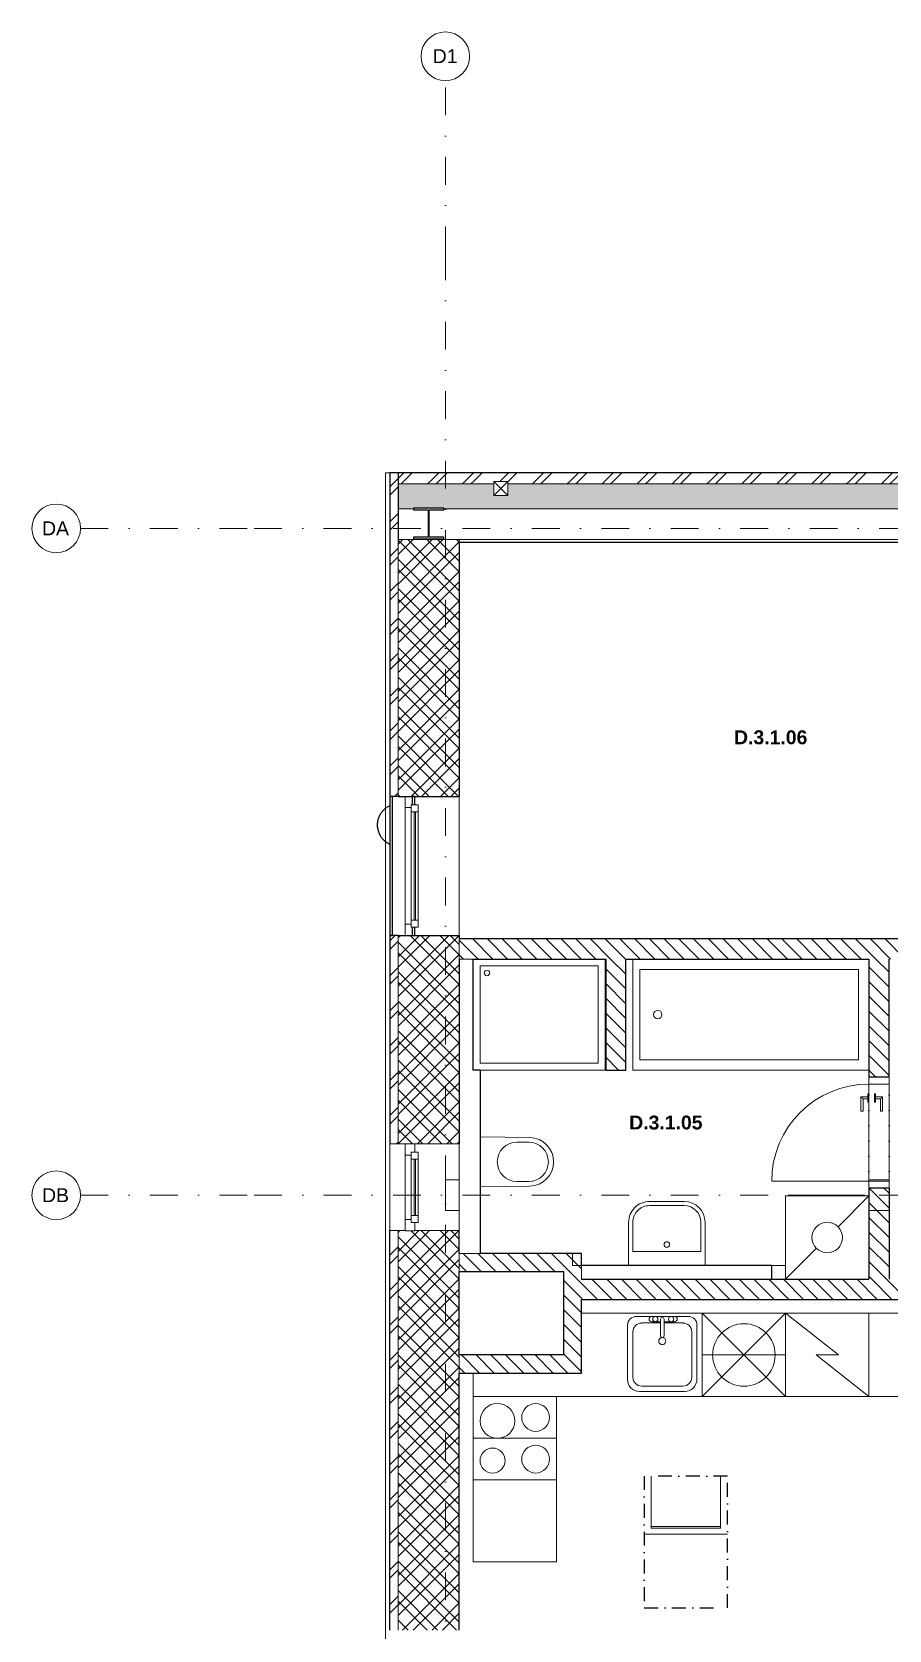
# Model space of a CAD drawing. Header units: millimetres. Extents: x -8379 to 24704, y 54514 to 72403.
# Drawn here: x -8379 to -2207, y 60900 to 72403 of the extents above; entities that cross this region are included whole.
import ezdxf

# ---------------------------------------------------------------- set-up
doc = ezdxf.new("R2010")
doc.units = ezdxf.units.MM
for name, pattern in [('HA_DashDot_10mm-S3mm', [500, 200, -150, 0, -150]), ('HA_DashDot_2_2mm-S0_6mm', [110, 50, -30, 0, -30]), ('HA_DashDot_4mm-S1mm', [200, 100, -50, 0, -50])]:
    doc.linetypes.add(name, pattern=pattern)
for name, color, linetype, lineweight in [('-UNDERLAY_A-CLNG-____-OTLN', 252, 'Continuous', 9), ('-UNDERLAY_A-FLOR-____-OVHD', 252, 'HA_DashDot_4mm-S1mm', 25), ('-UNDERLAY_A-GLAZ-____-OTLN', 252, 'Continuous', 5), ('-UNDERLAY_A-ROOF-____-OTLN', 252, 'Continuous', 9), ('-UNDERLAY_S-BEAM-____-OTLN', 252, 'Continuous', 9), ('A-AREA-____-IDEN', 252, 'Continuous', 9), ('A-DOOR-____-MCUT', 252, 'HA_DashDot_2_2mm-S0_6mm', 9), ('A-DOOR-____-OTLN', 252, 'Continuous', 9), ('A-DOOR-FRAM-MCUT', 252, 'Continuous', 9), ('A-FLOR-HRAL-MCUT', 252, 'Continuous', 25), ('A-FLOR-HRAL-OTLN', 252, 'Continuous', 9), ('A-GENM-____-OTLN', 252, 'Continuous', 9), ('A-GLAZ-____-MCUT', 252, 'Continuous', 5), ('A-GLAZ-____-OTLN', 252, 'Continuous', 5), ('A-WALL-____-MCUT', 252, 'Continuous', 9), ('A-WALL-____-OTLN', 252, 'Continuous', 9), ('A-WALL-____-PATT', 252, 'Continuous', 25), ('E-ELEC-FIXT-OTLN', 252, 'Continuous', 9), ('I-WALL-____-MCUT', 252, 'Continuous', 25), ('I-WALL-____-OTLN', 252, 'Continuous', 9), ('M-HVAC-DUCT-OTLN', 252, 'Continuous', 9), ('P-SANR-FIXT-OTLN', 252, 'Continuous', 9), ('Q-CASE-____-OTLN', 252, 'Continuous', 9), ('Q-SPCQ-____-OTLN', 252, 'Continuous', 9), ('S-COLS-____-MCUT', 252, 'Continuous', 25), ('S-COLS-____-OTLN', 252, 'Continuous', 9), ('S-GRID-____-IDEN', 252, 'Continuous', 9), ('S-GRID-____-OTLN', 252, 'Continuous', 5)]:
    doc.layers.add(name, color=color, linetype=linetype, lineweight=lineweight)
doc.styles.add('Arial', font='arial.ttf', dxfattribs={"height": 100})
doc.styles.add('Arial_B', font='arialbd.ttf', dxfattribs={"height": 100})
pattern_1 = [(45, (0, 0), (-125.7236, 125.7236), []), (45, (0, 190.5), (-125.7236, 125.7236), [])]
pattern_2 = [(135, (0, 0), (-53.03301, -53.03301), [])]

# ---------------------------------------------------------------- blocks, each defined once
blk = doc.blocks.new('HA_SFR_Steel_H - HEB 220-1380439-UDL_3NP-D')
at = {"layer": '-UNDERLAY_S-BEAM-____-OTLN'}
for p, q in [((-13650, 110), (-13650, -110)), ((-13550, 110), (-13650, 110)), ((-10455, 110), (-10600, 110)), ((-13550, -110), (-13650, -110)), ((-10455, -110), (-10600, -110))]:
    blk.add_line(p, q, dxfattribs=at)
blk = doc.blocks.new('HA_WD_Roof_Generic _1_ - 600_600-1432065-UDL_3NP-D')
at = {"layer": '-UNDERLAY_A-GLAZ-____-OTLN'}
for p, q in [((19562, 61633), (19562, 62008)), ((20062, 62008), (20062, 61633)), ((19512, 61591), (20112, 61591)), ((20062, 61644), (19562, 61644)), ((20062, 61633), (19562, 61633))]:
    blk.add_line(p, q, dxfattribs=at)
blk = doc.blocks.new('HA_GM_Shaft_Rectangle - Default-1483609-UDL_3NP-D')
at = {"layer": 'A-GENM-____-OTLN'}
for p, q in [((0, -600), (0, 0)), ((0, 0), (750, 0)), ((750, 0), (750, -600)), ((750, -600), (0, -600))]:
    blk.add_line(p, q, dxfattribs=at)
blk = doc.blocks.new('HA_sCO_Generic_H - HEB 220-1380196-UDL_3NP-D')
at = {"layer": 'S-COLS-____-MCUT'}
for p, q in [((110, 110), (-110, 110)), ((-110, 110), (-110, 99)), ((-110, 99), (-3.25, 99)), ((-3.25, 99), (-3.25, -99)), ((3.25, -99), (3.25, 99)), ((3.25, 99), (110, 99)), ((110, 99), (110, 110)), ((-110, -99), (-110, -110)), ((-3.25, -99), (-110, -99)), ((-110, -110), (110, -110)), ((110, -99), (3.25, -99)), ((110, -110), (110, -99))]:
    blk.add_line(p, q, dxfattribs=at)
blk = doc.blocks.new('HA_WD_SinglePanel - 1000x2100-1388051-UDL_3NP-D')
at = {"layer": 'A-GLAZ-____-MCUT'}
for p, q in [((-420, 170), (-500, 170)), ((-440, 75), (-440, 125)), ((-440, 125), (-390, 125)), ((-420, 125), (-420, 170)), ((-390, 125), (-390, 75)), ((390, 75), (390, 125)), ((390, 125), (440, 125)), ((500, 170), (420, 170)), ((420, 170), (420, 125)), ((440, 125), (440, 75)), ((-390, 75), (-440, 75)), ((390, 105), (-390, 105)), ((390, 95), (-390, 95)), ((440, 75), (390, 75))]:
    blk.add_line(p, q, dxfattribs=at)
at = {"layer": 'A-GLAZ-____-OTLN'}
for p, q in [((440, 125), (-440, 125)), ((-440, 75), (-440, 125)), ((420, 170), (-420, 170)), ((390, 125), (-390, 125)), ((440, 125), (440, 75)), ((-440, 75), (440, 75)), ((390, 75), (-390, 75))]:
    blk.add_line(p, q, dxfattribs=at)
blk = doc.blocks.new('HA_WD_SinglePanel - 625x1000-1388367-UDL_3NP-D')
at = {"layer": 'A-GLAZ-____-MCUT'}
for p, q in [((-313, 170), (-313, 100)), ((-233, 170), (-313, 170)), ((-253, 75), (-253, 125)), ((-253, 125), (-203, 125)), ((-233, 125), (-233, 170)), ((-203, 125), (-203, 75)), ((202, 75), (202, 125)), ((202, 125), (252, 125)), ((312, 170), (232, 170)), ((232, 170), (232, 125)), ((252, 125), (252, 75)), ((312, 100), (312, 170)), ((-313, 100), (-253, 100)), ((-203, 75), (-253, 75)), ((202, 105), (-203, 105)), ((202, 95), (-203, 95)), ((252, 75), (202, 75)), ((252, 100), (312, 100))]:
    blk.add_line(p, q, dxfattribs=at)
at = {"layer": 'A-GLAZ-____-OTLN'}
for p, q in [((252, 125), (-253, 125)), ((-253, 75), (-253, 125)), ((232, 170), (-233, 170)), ((202, 125), (-203, 125)), ((252, 125), (252, 75)), ((-253, 75), (252, 75)), ((202, 75), (-203, 75))]:
    blk.add_line(p, q, dxfattribs=at)
blk = doc.blocks.new('HA_DR_Single_Swing_Solid - In_700x2100-1516377-UDL_3NP-D')
at = {"layer": 'A-DOOR-____-MCUT'}
for p, q in [((-350, 72), (350, 72)), ((-350, -73), (350, -73))]:
    blk.add_line(p, q, dxfattribs=at)
at = {"layer": 'A-DOOR-____-OTLN'}
for p, q in [((-258, 25), (-258, -25)), ((-155, 25), (-258, 25)), ((-243, -25), (-243, 10)), ((-243, 10), (-155, 10)), ((-155, 25), (-155, 10)), ((-280, -25), (-220, -25)), ((-280, -25), (-280, -33)), ((-220, -33), (-280, -33)), ((-280, -73), (-220, -73)), ((-280, -73), (-280, -81)), ((-220, -81), (-280, -81)), ((-258, -81), (-258, -130)), ((-243, -115), (-243, -81)), ((-155, -115), (-243, -115)), ((-220, -33), (-220, -25)), ((-220, -81), (-220, -73)), ((-155, -115), (-155, -130)), ((-258, -130), (-155, -130))]:
    blk.add_line(p, q, dxfattribs=at)
at = {"layer": 'A-DOOR-____-OTLN', "lineweight": 5}
blk.add_line((350, -773), (350, -73), dxfattribs=at)
blk.add_arc((350, -73), 700, 180, 270, dxfattribs=at)
at = {"layer": 'A-DOOR-____-OTLN'}
for points in [[(-243, 10), (-243, 10), (-243, 10), (-243, 11), (-243, 11), (-244, 11), (-244, 12), (-245, 12), (-245, 13), (-246, 14), (-247, 14), (-247, 15), (-248, 15), (-248, 16), (-249, 16), (-249, 17), (-250, 17), (-250, 18), (-250, 18), (-251, 18), (-251, 19), (-252, 19), (-252, 20), (-253, 20), (-253, 21), (-254, 21), (-254, 22), (-255, 22), (-255, 23), (-256, 23), (-256, 24), (-257, 24), (-257, 24), (-257, 25), (-258, 25), (-258, 25)], [(-258, -130), (-258, -130), (-257, -130), (-257, -129), (-257, -129), (-256, -129), (-256, -128), (-255, -128), (-255, -127), (-254, -126), (-253, -126), (-253, -125), (-252, -125), (-252, -124), (-251, -124), (-251, -123), (-250, -123), (-250, -122), (-250, -122), (-249, -122), (-249, -121), (-248, -121), (-248, -120), (-247, -120), (-247, -119), (-246, -119), (-246, -118), (-245, -118), (-245, -117), (-244, -117), (-244, -116), (-243, -116), (-243, -116), (-243, -115), (-243, -115), (-243, -115)]]:
    blk.add_open_spline(points, degree=3, knots=[0, 0, 0, 0, 0.083333, 0.125, 0.166667, 0.208333, 0.229167, 0.25, 0.291667, 0.333333, 0.354167, 0.375, 0.395833, 0.416667, 0.4375, 0.458333, 0.479167, 0.5, 0.520833, 0.541667, 0.5625, 0.583333, 0.604167, 0.625, 0.645833, 0.666667, 0.6875, 0.708333, 0.75, 0.770833, 0.791667, 0.833333, 0.875, 0.916667, 1, 1, 1, 1], dxfattribs=at)
at = {"layer": 'A-DOOR-FRAM-MCUT'}
for p, q in [((-350, 72), (-400, 72)), ((-400, 72), (-400, -73)), ((-350, -73), (-350, 72)), ((400, 72), (350, 72)), ((350, 72), (350, -73)), ((400, -73), (400, 72)), ((-400, -73), (-350, -73)), ((350, -73), (400, -73))]:
    blk.add_line(p, q, dxfattribs=at)
blk = doc.blocks.new('ABMV_WashBasin_Generic - 550x460-1598231-UDL_3NP-D')
at = {"layer": 'P-SANR-FIXT-OTLN'}
for p, q in [((-150, -360), (-150, -50)), ((400, -50), (400, -360)), ((-120, -150), (-120, -360)), ((370, -150), (-120, -150)), ((370, -360), (370, -150)), ((0, -480), (250, -480)), ((250, -510), (0, -510))]:
    blk.add_line(p, q, dxfattribs=at)
for centre, radius, start, end in [((125, -200), 20, 90, 270), ((125, -200), 20, 270, 90), ((0, -360), 150, 180, 270), ((0, -360), 120, 180, 270), ((250, -360), 150, 270, 0), ((250, -360), 120, 270, 0)]:
    blk.add_arc(centre, radius, start, end, dxfattribs=at)
blk = doc.blocks.new('ABMV_Bathtub_Generic - 800x1700-1466957-UDL_3NP-D')
at = {"layer": 'P-SANR-FIXT-OTLN'}
for p, q in [((800, 0), (0, 0)), ((0, 0), (0, -1700)), ((800, 0), (0, 0)), ((0, -1700), (0, 0)), ((725, -50), (75, -50)), ((75, -50), (75, -1625)), ((75, -50), (75, -1625)), ((725, -50), (75, -50)), ((725, -1625), (725, -50)), ((725, -1625), (725, -50)), ((75, -1625), (725, -1625)), ((75, -1625), (725, -1625))]:
    blk.add_line(p, q, dxfattribs=at)
blk.add_circle((400, -180), 30, dxfattribs=at)
blk = doc.blocks.new('ABMV_ShowerBasin_Generic - 800x950-1523794-UDL_3NP-D')
at = {"layer": 'P-SANR-FIXT-OTLN'}
for p, q in [((950, -800), (950, 0)), ((950, -800), (950, 0)), ((900, -50), (50, -50)), ((50, -50), (50, -750)), ((50, -50), (50, -750)), ((900, -50), (50, -50)), ((900, -750), (900, -50)), ((900, -750), (900, -50)), ((50, -750), (900, -750)), ((50, -750), (900, -750)), ((50, -800), (950, -800)), ((50, -800), (950, -800))]:
    blk.add_line(p, q, dxfattribs=at)
blk.add_circle((100, -100), 20, dxfattribs=at)
blk = doc.blocks.new('ABMV_Toilet_WallHung - Default-1466954-UDL_3NP-D')
at = {"layer": 'A-GENM-____-OTLN'}
for p, q in [((-50, -432), (-55, -75)), ((305, -75), (300, -432)), ((-16, -426), (-16, -340)), ((266, -340), (266, -426))]:
    blk.add_line(p, q, dxfattribs=at)
for centre, radius, start, end in [((125, -340), 141, 0, 180), ((125, -430), 175, 180.7323, 359.2677), ((125, -426), 141, 180, 360)]:
    blk.add_arc(centre, radius, start, end, dxfattribs=at)
blk = doc.blocks.new('Casework 14 - Casework 6-1470887-UDL_3NP-D')
at = {"layer": 'Q-CASE-____-OTLN'}
for p, q in [((-3552, 63180), (-4422, 63180)), ((-1482, 63180), (-2352, 63180)), ((-5202, 62750), (-5202, 62580)), ((-4602, 62580), (-3552, 62580)), ((-2352, 62580), (-1482, 62580)), ((-5202, 61980), (-5202, 61390)), ((-4602, 61390), (-4602, 61980)), ((-5202, 61390), (-4602, 61390))]:
    blk.add_line(p, q, dxfattribs=at)
blk = doc.blocks.new('Kuchyňská_linka_myčka_ADNS - Myčka-1465438-UDL_3NP-D')
at = {"layer": 'Q-SPCQ-____-OTLN'}
for p, q in [((-300, 300), (300, 300)), ((-300, -300), (-300, 300)), ((300, -300), (-300, 300)), ((-300, -300), (300, 300)), ((300, 300), (300, -300)), ((300, 0), (-300, 0)), ((-300, 0), (-300, -300)), ((300, -300), (300, 0)), ((300, -300), (-300, -300)), ((-300, -300), (300, -300))]:
    blk.add_line(p, q, dxfattribs=at)
blk.add_circle((0, 0), 225, dxfattribs=at)
blk = doc.blocks.new('Lednice_Mraznička_ADNS - Lednice 600x600x1800-1420546-UDL_3NP-D')
at = {"layer": 'Q-SPCQ-____-OTLN'}
for p, q in [((-300, 300), (300, 300)), ((-300, -300), (-300, 300)), ((80, 0), (-300, 300)), ((-80, 0), (80, 0)), ((300, -300), (-80, 0)), ((300, -300), (-300, -300))]:
    blk.add_line(p, q, dxfattribs=at)
blk = doc.blocks.new('Skříňka se dřezem_ pravoúhlá - 500 x 440mm-1465439-UDL_3NP-D')
at = {"layer": 'P-SANR-FIXT-OTLN'}
for p, q in [((-145, 360), (181, 360)), ((-145, 360), (181, 360)), ((-234, -117), (-234, 271)), ((-234, -117), (-234, 271)), ((-196, -69), (-196, 258)), ((-133, 322), (164, 322)), ((228, 258), (228, -69)), ((266, 276), (266, -117)), ((266, 276), (266, -117)), ((3, -161), (3, -40)), ((28, -161), (28, -40)), ((202, -180), (-171, -180)), ((202, -180), (-171, -180)), ((3, -133), (-133, -133)), ((-73, -142), (3, -142)), ((92, -180), (-73, -180)), ((164, -133), (28, -133)), ((28, -142), (92, -142))]:
    blk.add_line(p, q, dxfattribs=at)
for centre, radius, start, end in [((-145, 271), 88.9, 90, 180), ((-145, 271), 88.9, 90, 180), ((181, 276), 84.4, 0, 90), ((181, 276), 84.4, 360, 90), ((-133, 258), 63.5, 90, 180), ((164, 258), 63.5, 360, 90), ((16, -3), 25.4, 360, 180), ((-133, -69), 63.5, 180, 270), ((16, -3), 25.4, 180, 0), ((16, -40), 12.7, 360, 180), ((164, -69), 63.5, 270, 360), ((-171, -117), 63.5, 180, 270), ((-171, -117), 63.5, 180, 270), ((-73, -161), 19, 90, 270), ((-48, -161), 19, 360, 180), ((-48, -161), 19, 180, 0), ((16, -161), 12.7, 180, 0), ((66, -161), 19, 0, 180), ((66, -161), 19, 180, 0), ((92, -161), 19, 270, 90), ((202, -117), 63.5, 270, 0), ((202, -117), 63.5, 270, 0)]:
    blk.add_arc(centre, radius, start, end, dxfattribs=at)
blk = doc.blocks.new('R_bathroom_washing_machine - 600x600x900-V10-UDL_3NP-D')
at = {"layer": 'E-ELEC-FIXT-OTLN'}
for p, q in [((455, 374), (678, 597)), ((678, -3), (678, 597)), ((78, -3), (300, 219)), ((78, -3), (678, -3)), ((108, -3), (108, -8)), ((648, -8), (108, -8)), ((648, -8), (648, -3))]:
    blk.add_line(p, q, dxfattribs=at)
blk.add_circle((378, 297), 110, dxfattribs=at)
blk = doc.blocks.new('Kuchyňská_linka_sporák_ADNS - 600x600x800-1417149-UDL_3NP-D')
at = {"layer": 'Q-SPCQ-____-OTLN'}
for p, q in [((600, 600), (0, 600)), ((0, 600), (0, 0)), ((600, 600), (0, 600)), ((0, 600), (0, 300)), ((600, 0), (600, 600)), ((600, 300), (600, 600)), ((0, 300), (600, 300)), ((0, 0), (600, 0))]:
    blk.add_line(p, q, dxfattribs=at)
for centre, radius in [((175, 425), 125), ((450, 450), 100), ((450, 150), 100), ((140, 140), 90)]:
    blk.add_circle(centre, radius, dxfattribs=at)
blk = doc.blocks.new('Railing - Railing-1601699-UDL_3NP-D')
at = {"layer": 'A-FLOR-HRAL-MCUT'}
for p, q in [((-5622, 66900), (-5642, 66900)), ((-5642, 66900), (-5642, 66840)), ((-5622, 66840), (-5622, 66900)), ((-5642, 65960), (-5642, 65900)), ((-5622, 65900), (-5622, 65960)), ((-5642, 65900), (-5622, 65900))]:
    blk.add_line(p, q, dxfattribs=at)
blk = doc.blocks.new('HA_GM_ProductsPlaceholder - LP31 -Prosklené zábradlí-1609811-UDL_3NP-D')
at = {"layer": 'A-GENM-____-OTLN', "lineweight": 25, "flags": 128}
for points in [[(-60, 137), (-62, 136), (-68, 134), (-73, 131), (-78, 128), (-83, 125), (-88, 121), (-93, 118), (-98, 114), (-102, 110), (-106, 106), (-111, 101), (-115, 97), (-118, 92), (-122, 87), (-125, 82), (-129, 77), (-132, 72), (-134, 67), (-137, 61), (-139, 56), (-141, 50), (-143, 45), (-145, 39), (-146, 33), (-148, 27), (-148, 21), (-149, 15), (-150, 9), (-150, 3), (-150, 0)], [(-150, 0), (-150, -6), (-150, -12), (-149, -18), (-148, -24), (-147, -30), (-146, -36), (-144, -41), (-142, -47), (-140, -53), (-138, -58), (-136, -64), (-133, -69), (-130, -75), (-127, -80), (-124, -85), (-120, -90), (-117, -94), (-113, -99), (-109, -103), (-105, -108), (-100, -112), (-96, -116), (-91, -119), (-86, -123), (-81, -126), (-76, -129), (-71, -132), (-65, -135), (-60, -137)]]:
    blk.add_lwpolyline(points, dxfattribs=at)
blk = doc.blocks.new('Railing - Railing-1604478-UDL_3NP-D')
at = {"layer": 'A-FLOR-HRAL-MCUT'}
for p, q in [((-5782, 66900), (-5802, 66900)), ((-5802, 66900), (-5802, 65900)), ((-5782, 65900), (-5782, 66900)), ((-5802, 65900), (-5782, 65900))]:
    blk.add_line(p, q, dxfattribs=at)
blk = doc.blocks.new('Grid - Radius 3_5mm-353793-UDL_3NP-D')
at = {"layer": 'S-GRID-____-IDEN'}
blk.add_circle((0, 0), 3.5, dxfattribs=at)

msp = doc.modelspace()

# ---------------------------------------------------------------- hatches: boundary and pattern name
at = {"layer": 'A-WALL-____-PATT', "lineweight": 5}
h = msp.add_hatch(dxfattribs=at)
h.set_pattern_fill('FP_2', color=256, style=0, pattern_type=2)
h.set_pattern_definition(pattern_1)
h.paths.add_polyline_path([(-5802, 58567), (-5742, 58567), (-5742, 59900), (-5802, 59900), (-5802, 58592)])
h.paths.add_polyline_path([(-5742, 60900), (-5742, 63775), (-5802, 63775), (-5802, 60900)])
h.paths.add_polyline_path([(-5742, 64400), (-5742, 65900), (-5802, 65900), (-5802, 64400)])
h.paths.add_polyline_path([(-5802, 66900), (-5742, 66900), (-5742, 69230), (-5802, 69230), (-5802, 67148)])
h = msp.add_hatch(dxfattribs=at)
h.set_pattern_fill('FP_2', color=256, style=0, pattern_type=2)
h.set_pattern_definition(pattern_1)
h.paths.add_polyline_path([(-1763, 69170), (223, 69170), (223, 69230), (-5742, 69230), (-5742, 69170)])
h.paths.add_polyline_path([(1223, 69170), (6848, 69170), (6848, 69230), (1223, 69230)])
h.paths.add_polyline_path([(7848, 69170), (15297, 69170), (15297, 69230), (7848, 69230)])
h.paths.add_polyline_path([(18088, 69170), (22298, 69170), (22298, 69230), (16297, 69230), (16297, 69170)])
h = msp.add_hatch(dxfattribs=at)
h.set_pattern_fill('FP_2', color=256, style=0, pattern_type=2)
h.set_pattern_definition(pattern_1)
h.paths.add_polyline_path([(4137, 69150), (4137, 69170), (1223, 69170), (1223, 69150), (1473, 69150), (1473, 69167), (1573, 69167), (1573, 69150), (3200, 69150)])
h.paths.add_polyline_path([(223, 69150), (223, 69170), (-5742, 69170), (-5742, 69150), (-5052, 69150), (-5052, 69167), (-4952, 69167), (-4952, 69150), (-1763, 69150)])
h = msp.add_hatch(dxfattribs=at)
h.set_pattern_fill('FP_3', color=256, style=0, pattern_type=2)
h.set_pattern_definition([(0, (0, 0), (58.594, 33.829), [39.062, -78.125]), (120, (0, 0), (-58.593773, 33.829393), [39.063, -78.125]), (60, (0, 0), (0.000227, 67.658393), [0, -78.125, 39.063, 0])])
h.paths.add_polyline_path([(-5742, 68970), (-5632, 68970), (-5632, 68975), (-5412, 68975), (-5412, 68970), (-827, 68970), (-827, 68975), (-607, 68975), (-607, 68970), (223, 68970), (223, 69150), (-4952, 69150), (-4952, 69067), (-5052, 69067), (-5052, 69150), (-5742, 69150), (-5742, 68975)])
h.paths.add_polyline_path([(4137, 68970), (4137, 69150), (1573, 69150), (1573, 69067), (1473, 69067), (1473, 69150), (1223, 69150), (1223, 68970), (1798, 68970), (1798, 68975), (2018, 68975), (2018, 68970), (3200, 68970)])
h = msp.add_hatch(dxfattribs=at)
h.set_pattern_fill('FP_4', color=256, style=0, pattern_type=2)
h.set_pattern_definition([(45, (0, 0), (-106.06602, 106.06602), []), (45, (75, 0), (-106.06602, 106.06602), []), (315, (0, 0), (106.06602, 106.06602), []), (315, (75, 0), (106.06602, 106.06602), [])])
h.paths.add_polyline_path([(-5485, 58623), (-5302, 58623), (-5302, 59900), (-5742, 59900), (-5742, 58623)])
h.paths.add_polyline_path([(-5647, 60900), (-5302, 60900), (-5302, 63775), (-5742, 63775), (-5742, 60900), (-5692, 60900)])
h.paths.add_polyline_path([(-5302, 64400), (-5302, 65900), (-5742, 65900), (-5742, 64400), (-5485, 64400)])
h.paths.add_polyline_path([(-5742, 66900), (-5302, 66900), (-5302, 68750), (-5742, 68750), (-5742, 66980)])
h = msp.add_hatch(dxfattribs=at)
h.set_pattern_fill('FP_5', color=256, style=0, pattern_type=2)
h.set_pattern_definition(pattern_2)
h.paths.add_polyline_path([(1128, 65730), (1153, 65730), (1153, 65785), (1248, 65785), (1248, 65730), (1273, 65730), (1273, 65875), (483, 65875), (483, 65730), (718, 65730)])
h.paths.add_polyline_path([(-5302, 65730), (-1662, 65730), (-1662, 65875), (-5302, 65875)])
h.paths.add_polyline_path([(-417, 65730), (-417, 65875), (-762, 65875), (-762, 65730), (-522, 65730)])
h = msp.add_hatch(dxfattribs=at)
h.set_pattern_fill('FP_5', color=256, style=0, pattern_type=2)
h.set_pattern_definition(pattern_2)
h.paths.add_polyline_path([(-4244, 64930), (-4102, 64930), (-4102, 65730), (-4247, 65730), (-4247, 64930)])
h = msp.add_hatch(dxfattribs=at)
h.set_pattern_fill('FP_5', color=256, style=0, pattern_type=2)
h.set_pattern_definition(pattern_2)
h.paths.add_polyline_path([(-2207, 63425), (-2207, 64080), (-2352, 64080), (-2352, 63425)])
h.paths.add_polyline_path([(-2207, 64880), (-2207, 65730), (-2352, 65730), (-2352, 64880)])
h = msp.add_hatch(dxfattribs=at)
h.set_pattern_fill('FP_5', color=256, style=0, pattern_type=2)
h.set_pattern_definition(pattern_2)
h.paths.add_polyline_path([(-4422, 63480), (-4422, 63610), (-5302, 63610), (-5302, 63480), (-4552, 63480)])
h = msp.add_hatch(dxfattribs=at)
h.set_pattern_fill('FP_5', color=256, style=0, pattern_type=2)
h.set_pattern_definition(pattern_2)
h.paths.add_polyline_path([(-4552, 62880), (-4422, 62880), (-4422, 63480), (-4552, 63480), (-4552, 63459)])
h = msp.add_hatch(dxfattribs=at)
h.set_pattern_fill('FP_5', color=256, style=0, pattern_type=2)
h.set_pattern_definition(pattern_2)
h.paths.add_polyline_path([(-4422, 63280), (143, 63280), (143, 63425), (-4422, 63425)])
h = msp.add_hatch(dxfattribs=at)
h.set_pattern_fill('FP_5', color=256, style=0, pattern_type=2)
h.set_pattern_definition(pattern_2)
h.paths.add_polyline_path([(-4422, 62750), (-4422, 62880), (-5302, 62880), (-5302, 62750)])

# ---------------------------------------------------------------- linework, layer by layer
at = {"layer": '-UNDERLAY_A-CLNG-____-OTLN'}
for p, q in [((-2352, 65730), (-2352, 65730)), ((-2352, 64880), (-2352, 64080)), ((-2207, 64080), (-2207, 64880)), ((-4487, 63525), (-4487, 63610)), ((-4422, 63525), (-4487, 63525)), ((-2952, 63525), (-3052, 63525)), ((-2952, 63425), (-2952, 63525))]:
    msp.add_line(p, q, dxfattribs=at)
at = {"layer": '-UNDERLAY_A-FLOR-____-OVHD'}
for p, q in [((-3370, 62008), (-3970, 62008)), ((-3970, 62008), (-3970, 61059)), ((-3370, 61059), (-3370, 62008)), ((-3970, 61059), (-3370, 61059))]:
    msp.add_line(p, q, dxfattribs=at)
at = {"layer": '-UNDERLAY_A-ROOF-____-OTLN'}
for p, q in [((-5802, 69230), (-5833, 69230)), ((-5833, 69230), (-5833, 60560))]:
    msp.add_line(p, q, dxfattribs=at)
at = {"layer": 'A-WALL-____-MCUT'}
for p, q in [((-5052, 69150), (-5742, 69150)), ((223, 69150), (-4952, 69150)), ((-5632, 68970), (-5742, 68970)), ((-827, 68970), (-5412, 68970)), ((-5742, 68750), (223, 68750)), ((-5742, 66900), (-5742, 68750)), ((-5302, 68730), (-5302, 68750)), ((-5742, 65900), (-5742, 64400)), ((-5302, 65875), (-5302, 65730)), ((-5202, 65730), (-5302, 65730)), ((-5742, 63775), (-5742, 60900)), ((-5302, 63610), (-5302, 63480)), ((-5152, 63610), (-5302, 63610)), ((-4422, 63525), (-4422, 63425)), ((-5302, 62880), (-5302, 62750))]:
    msp.add_line(p, q, dxfattribs=at)
at = {"layer": 'A-WALL-____-MCUT', "lineweight": 25}
for p, q in [((-5302, 68730), (-662, 68730)), ((-5302, 68730), (-5302, 66900)), ((-5742, 66900), (-5302, 66900)), ((-5742, 65900), (-5302, 65900)), ((-5302, 65900), (-5302, 65875)), ((-5302, 65730), (-5302, 64400)), ((-5302, 63610), (-5302, 63775)), ((-5302, 62880), (-5302, 63480)), ((-5302, 60900), (-5302, 62750))]:
    msp.add_line(p, q, dxfattribs=at)
at = {"layer": 'A-WALL-____-OTLN'}
for p, q in [((-5302, 66900), (-5302, 65900)), ((-5742, 64400), (-5692, 64400)), ((-5622, 64400), (-5302, 64400)), ((-5302, 64400), (-5302, 63775)), ((-5742, 63775), (-5692, 63775)), ((-5622, 63775), (-5302, 63775))]:
    msp.add_line(p, q, dxfattribs=at)
at = {"layer": 'I-WALL-____-MCUT'}
for p, q in [((223, 69230), (-5802, 69230)), ((-5802, 69230), (-5802, 66900)), ((-5742, 69230), (-5742, 68750)), ((-5742, 66900), (-5802, 66900)), ((-5802, 65900), (-5802, 64400)), ((-5742, 65900), (-5802, 65900)), ((-1662, 65875), (-5302, 65875)), ((-5202, 65730), (-4247, 65730)), ((-5202, 64930), (-5202, 65730)), ((-4247, 65730), (-4247, 64930)), ((-4102, 65730), (-2352, 65730)), ((-4102, 64930), (-4102, 65730)), ((-2352, 65730), (-2352, 64880)), ((-2207, 64880), (-2207, 65730)), ((-5152, 64930), (-5202, 64930)), ((-5152, 64930), (-5152, 63610)), ((-4247, 64930), (-4102, 64930)), ((-2207, 64880), (-2352, 64880)), ((-2207, 64080), (-2352, 64080)), ((-2352, 64080), (-2352, 63425)), ((-2207, 64080), (-2207, 63425)), ((-5802, 60900), (-5802, 63775)), ((-4422, 63610), (-5152, 63610)), ((-4422, 63525), (-4422, 63610)), ((-3052, 63525), (-4422, 63525)), ((-3052, 63425), (-3052, 63525)), ((-5302, 63480), (-4552, 63480)), ((-4552, 63480), (-4552, 62880)), ((-4422, 63425), (-2352, 63425)), ((-4422, 63280), (-1482, 63280)), ((-4422, 62750), (-4422, 63280)), ((-4552, 62880), (-5302, 62880)), ((-5302, 62750), (-4422, 62750))]:
    msp.add_line(p, q, dxfattribs=at)
at = {"layer": 'I-WALL-____-OTLN'}
for p, q in [((-5802, 63775), (-5802, 64400)), ((-5742, 64400), (-5802, 64400)), ((-5742, 63775), (-5802, 63775))]:
    msp.add_line(p, q, dxfattribs=at)
at = {"layer": 'M-HVAC-DUCT-OTLN', "lineweight": 5}
for p, q in [((-5052, 69167), (-4952, 69067)), ((-5052, 69067), (-4952, 69167)), ((-5052, 69167), (-4952, 69167)), ((-5052, 69067), (-5052, 69167)), ((-4952, 69167), (-4952, 69067)), ((-4952, 69067), (-5052, 69067))]:
    msp.add_line(p, q, dxfattribs=at)
at = {"layer": 'S-GRID-____-OTLN', "linetype": 'HA_DashDot_10mm-S3mm', "lineweight": 9}
for p, q in [((-5402, 70803), (-5402, 72053)), ((-5402, 56114), (-5402, 70803)), ((-8029, 68830), (-6779, 68830)), ((-6779, 68830), (23104, 68830)), ((-8029, 64030), (-6779, 64030)), ((-6779, 64030), (23104, 64030))]:
    msp.add_line(p, q, dxfattribs=at)

# ---------------------------------------------------------------- block references
at = {"layer": '-UNDERLAY_A-GLAZ-____-OTLN'}
msp.add_blockref('HA_WD_Roof_Generic _1_ - 600_600-1432065-UDL_3NP-D', (-23482, 0), dxfattribs=at)
at = {"layer": '-UNDERLAY_S-BEAM-____-OTLN'}
msp.add_blockref('HA_SFR_Steel_H - HEB 220-1380439-UDL_3NP-D', (8248, 64030), dxfattribs=at)
at = {"layer": 'A-DOOR-____-OTLN', "rotation": 270.0000000000001}
msp.add_blockref('HA_DR_Single_Swing_Solid - In_700x2100-1516377-UDL_3NP-D', (-2279, 64480), dxfattribs=at)
at = {"layer": 'A-FLOR-HRAL-OTLN'}
for name in ['Railing - Railing-1604478-UDL_3NP-D', 'Railing - Railing-1601699-UDL_3NP-D']:
    msp.add_blockref(name, (0, 0), dxfattribs=at)
at = {"layer": 'A-GENM-____-OTLN'}
msp.add_blockref('HA_GM_ProductsPlaceholder - LP31 -Prosklené zábradlí-1609811-UDL_3NP-D', (-5742, 66695), dxfattribs=at)
at = {"layer": 'A-GENM-____-OTLN', "lineweight": 5}
msp.add_blockref('HA_GM_Shaft_Rectangle - Default-1483609-UDL_3NP-D', (-5302, 63480), dxfattribs=at)
at = {"layer": 'A-GLAZ-____-OTLN', "rotation": 90.00000000000001}
for name, p in [('HA_WD_SinglePanel - 1000x2100-1388051-UDL_3NP-D', (-5522, 66400)), ('HA_WD_SinglePanel - 625x1000-1388367-UDL_3NP-D', (-5522, 64087))]:
    msp.add_blockref(name, p, dxfattribs=at)
at = {"layer": 'E-ELEC-FIXT-OTLN', "rotation": 180}
msp.add_blockref('R_bathroom_washing_machine - 600x600x900-V10-UDL_3NP-D', (-2274, 64022), dxfattribs=at)
at = {"layer": 'P-SANR-FIXT-OTLN'}
msp.add_blockref('ABMV_ShowerBasin_Generic - 800x950-1523794-UDL_3NP-D', (-5202, 65730), dxfattribs=at)
for name, p, rotation in [('ABMV_Bathtub_Generic - 800x1700-1466957-UDL_3NP-D', (-4052, 64930), 90.0000000000002), ('ABMV_Toilet_WallHung - Default-1466954-UDL_3NP-D', (-5227, 64145), 90), ('ABMV_WashBasin_Generic - 550x460-1598231-UDL_3NP-D', (-3682, 63475), 180), ('Skříňka se dřezem_ pravoúhlá - 500 x 440mm-1465439-UDL_3NP-D', (-3824, 62977), 180)]:
    msp.add_blockref(name, p, dxfattribs=dict(at, rotation=rotation))
at = {"layer": 'Q-CASE-____-OTLN'}
msp.add_blockref('Casework 14 - Casework 6-1470887-UDL_3NP-D', (0, 0), dxfattribs=at)
at = {"layer": 'Q-SPCQ-____-OTLN', "rotation": 180}
for name, p in [('Kuchyňská_linka_myčka_ADNS - Myčka-1465438-UDL_3NP-D', (-3252, 62880)), ('Lednice_Mraznička_ADNS - Lednice 600x600x1800-1420546-UDL_3NP-D', (-2652, 62880))]:
    msp.add_blockref(name, p, dxfattribs=at)
at = {"layer": 'Q-SPCQ-____-OTLN'}
msp.add_blockref('Kuchyňská_linka_sporák_ADNS - 600x600x800-1417149-UDL_3NP-D', (-5202, 61980), dxfattribs=at)
at = {"layer": 'S-COLS-____-OTLN'}
msp.add_blockref('HA_sCO_Generic_H - HEB 220-1380196-UDL_3NP-D', (-5522, 68865), dxfattribs=at)
at = {"layer": 'S-GRID-____-IDEN', "xscale": 49.99999999999998, "yscale": 49.99999999999998, "zscale": 49.99999999999998}
msp.add_blockref('Grid - Radius 3_5mm-353793-UDL_3NP-D', (-5402, 72228), dxfattribs=at)
at = {"layer": 'S-GRID-____-IDEN', "xscale": 49.99999999999998, "yscale": 49.99999999999998, "zscale": 49.99999999999998, "rotation": 269.9999999999996}
for p in [(-8204, 68830), (-8204, 64030)]:
    msp.add_blockref('Grid - Radius 3_5mm-353793-UDL_3NP-D', p, dxfattribs=at)

# ---------------------------------------------------------------- texts
at = {"layer": 'A-AREA-____-IDEN', "lineweight": 5, "char_height": 100, "width": 653.38, "attachment_point": 1, "style": 'Arial_B'}
for s, insert in [('D.3.1.06', (-3323, 67376)), ('D.3.1.05', (-4078, 64603))]:
    msp.add_mtext(s, dxfattribs=dict(at, insert=insert))
at = {"layer": 'S-GRID-____-IDEN', "lineweight": 5, "char_height": 100, "attachment_point": 1, "style": 'Arial'}
for s, insert, width in [('D1', (-5493, 72279), 220.46), ('DA', (-8306, 68880), 240.51), ('DB', (-8306, 64080), 240.51)]:
    msp.add_mtext(s, dxfattribs=dict(at, insert=insert, width=width))

doc.saveas('drawing.dxf')
